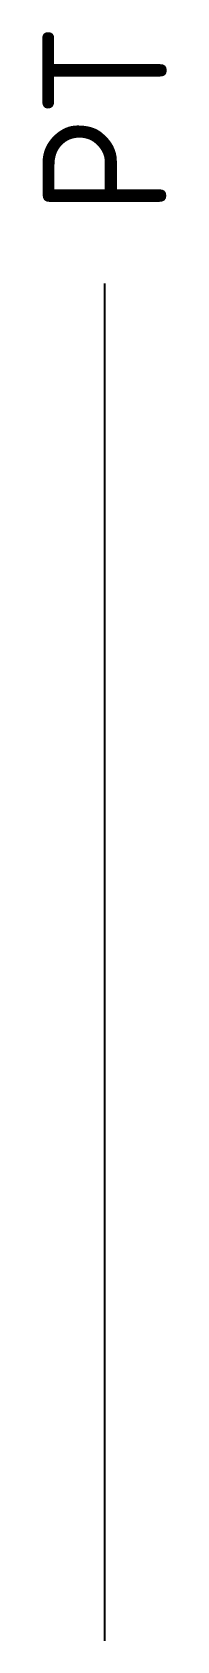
# Model space of a CAD drawing. Header units: metres. Extents: x -0.74 to -0.56, y -0.72 to 1.61.
import ezdxf
from ezdxf.enums import TextEntityAlignment as Align

# ---------------------------------------------------------------- set-up
doc = ezdxf.new("R2010")
doc.units = ezdxf.units.M
doc.header["$MEASUREMENT"] = 0
doc.styles.add('NLCS-ISO-T18', font='', dxfattribs={"height": 0.0018})
doc.styles.get('NLCS-ISO-T18').set_extended_font_data('NLCS-ISO')

msp = doc.modelspace()

# ---------------------------------------------------------------- linework, layer by layer
msp.add_line((-0.65, -0.7176), (-0.65, 1.2499))

# ---------------------------------------------------------------- texts
at = {"style": 'NLCS-ISO-T18'}
msp.add_text('PT', height=0.18, rotation=90, dxfattribs=at).set_placement((-0.65, 1.3499), align=Align.MIDDLE_LEFT)

doc.saveas('drawing.dxf')
